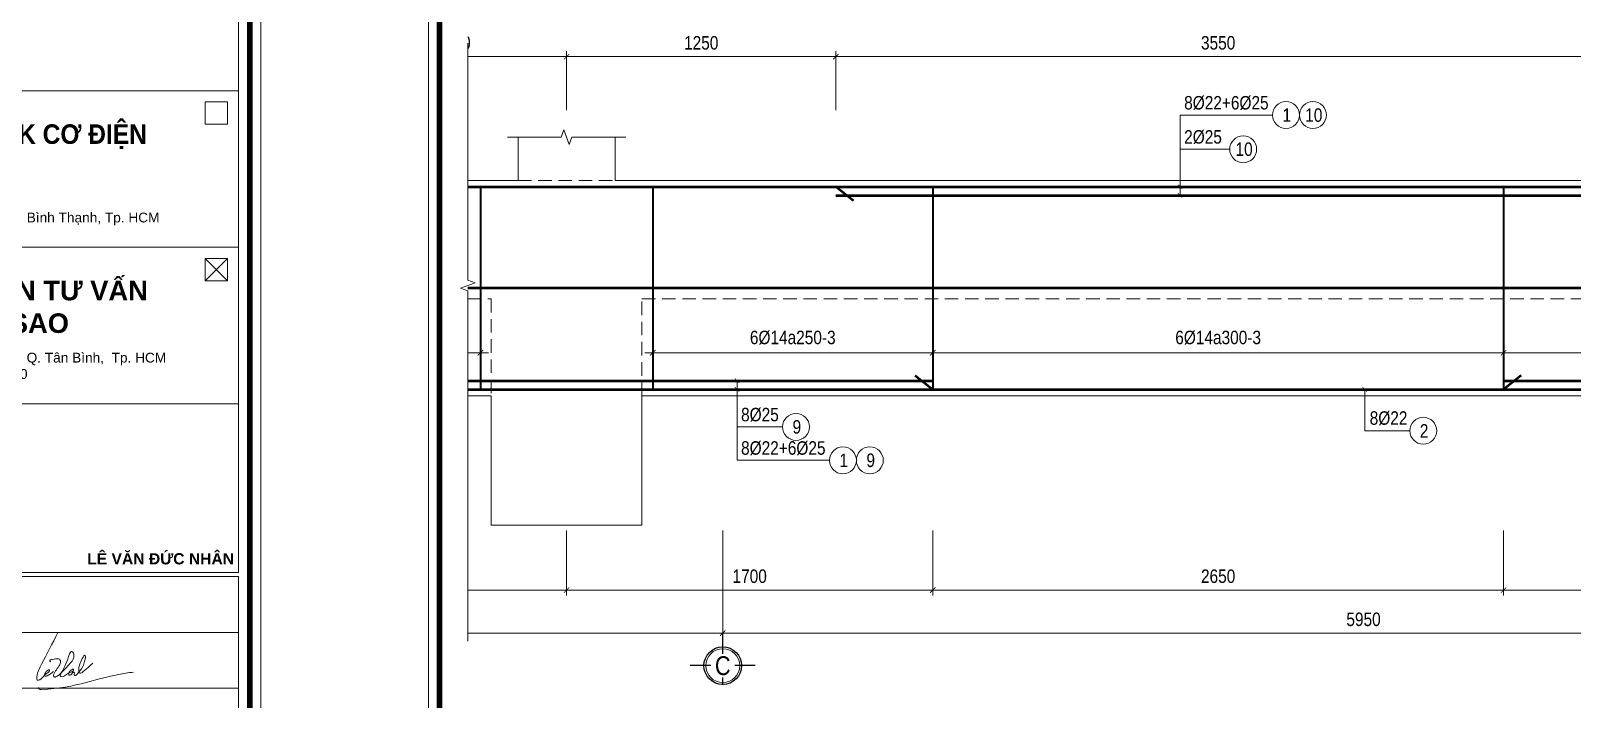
# Model space of a CAD drawing. Header units: millimetres. Extents: x 3014920 to 3563667, y -1638653 to -1356471.
# Drawn here: x 3104352 to 3111509, y -1595907 to -1592806 of the extents above; entities that cross this region are included whole.
import ezdxf
from ezdxf.enums import TextEntityAlignment as Align
from ezdxf.xclip import XClip

# ---------------------------------------------------------------- set-up
doc = ezdxf.new("R2010")
doc.units = ezdxf.units.MM
doc.header["$MEASUREMENT"] = 0
doc.header["$XCLIPFRAME"] = 0
doc.header["$PDMODE"] = 2
doc.linetypes.add('HIDDEN', pattern=[0.375, 0.25, -0.125])
doc.layers.get('0').update_dxf_attribs({"lineweight": 9})
doc.layers.get('Defpoints').update_dxf_attribs({"color": 10, "lineweight": 0})
for name, color, linetype, lineweight in [('2', 2, 'Continuous', 20), ('CDAI', 21, 'Continuous', 40), ('CHG_XX_Khung ten$0$TEXT', 7, 'Continuous', 15), ('CTHEP', 50, 'Continuous', 50), ('DBAO', 90, 'Continuous', 13), ('DGIONG', 130, 'Continuous', 13), ('KTH', 154, 'Continuous', 9), ('Net khuat', 8, 'HIDDEN', 13), ('TEXT', 7, 'Continuous', 15)]:
    doc.layers.add(name, color=color, linetype=linetype, lineweight=lineweight)
doc.layers.add('8', color=8, linetype='Continuous')
doc.styles.add('CHG_XX_Khung ten$0$A1 BORDER$0$ARIAL', font='arial.ttf')
doc.styles.add('CHG_XX_Khung ten$0$A1 BORDER$0$Arial - Bold', font='arialbd.ttf', dxfattribs={"height": 2.5})
doc.styles.add('CHG_XX_Khung ten$0$Arial - Bold', font='arialbd.ttf')
doc.styles.add('HELVECONDENSE', font='VHELVCN_0.TTF')
doc.styles.add('Star-HelCon', font='VHELVCN_0.TTF')
doc.styles.add('TTP-HelCon', font='VHELVCN_0.TTF')
doc.styles.add('VNI-HELVE-CONDENSE', font='VHELVCN_0.TTF')
doc.dimstyles.new('kc-25', dxfattribs={"dimtxt": 62.5, "dimasz": 20, "dimexe": 20, "dimexo": 50, "dimgap": 25, "dimtad": 3, "dimdec": 0, "dimzin": 0, "dimdsep": 46, "dimtxsty": 'VNI-HELVE-CONDENSE', "dimblk": 'DIM', "dimcen": 2.5, "dimclrd": 256, "dimclre": 154, "dimclrt": 7, "dimaunit": 1, "dimadec": 0, "dimazin": 0, "dimtfac": 1, "dimtdec": 0, "dimtix": 1, "dimtmove": 0, "dimatfit": 3, "dimldrblk": 'DOT', "dimfxl": 1, "dimtolj": 1, "dimtzin": 0, "dimarcsym": 0})
doc.dimstyles.new('TTP-25', dxfattribs={"dimscale": 25, "dimtxt": 2.5, "dimasz": 1, "dimexe": 1, "dimexo": 1, "dimgap": 0.09, "dimtad": 0, "dimdec": 4, "dimrnd": 1, "dimzin": 9, "dimdsep": 46, "dimtxsty": 'TTP-HelCon', "dimblk": 'ARCHTICK', "dimcen": 0.09, "dimdle": 1.5, "dimclrd": 256, "dimclre": 256, "dimclrt": 7, "dimadec": 0, "dimazin": 0, "dimtfac": 1, "dimtdec": 4, "dimtmove": 0, "dimatfit": 3, "dimldrblk": 'ARCHTICK', "dimfxl": 1, "dimtvp": 1, "dimtolj": 1, "dimtzin": 0, "dimarcsym": 0})

# ---------------------------------------------------------------- blocks, each defined once
blk = doc.blocks.new('_ArchTick')
at = {"color": 0, "linetype": 'ByBlock', "const_width": 0.15}
blk.add_lwpolyline([(-0.5, -0.5), (0.5, 0.5)], dxfattribs=at)
blk = doc.blocks.new('*D1236')
at = {"layer": 'Defpoints', "color": 0, "transparency": 16777216}
for p in [(32525, 1399), (32525, 1125), (33775, 1125)]:
    blk.add_point(p, dxfattribs=at)
at = {"layer": 'KTH', "lineweight": -2, "transparency": 16777216}
for p, q in [((33812.5, 1399), (32487.5, 1399)), ((32525, 1150), (32525, 1424)), ((33775, 1150), (33775, 1424))]:
    blk.add_line(p, q, dxfattribs=at)
at = {"layer": 'KTH', "lineweight": -2, "transparency": 16777216, "xscale": 25, "yscale": 25, "zscale": 25, "rotation": 180}
blk.add_blockref('_ArchTick', (32525, 1399), dxfattribs=at)
at = {"layer": 'KTH', "lineweight": -2, "transparency": 16777216, "xscale": 25, "yscale": 25, "zscale": 25}
blk.add_blockref('_ArchTick', (33775, 1399), dxfattribs=at)
at = {"layer": 'KTH', "color": 7, "transparency": 16777216, "insert": (33150, 1462.8), "char_height": 62.5, "attachment_point": 5, "style": 'TTP-HelCon'}
blk.add_mtext('\\A1;1250', dxfattribs=at)
blk = doc.blocks.new('DIM')
h = blk.add_hatch(color=1)
h.paths.add_polyline_path([(0.49, 0.29, 1), (0.29, 0.49), (-0.19, 0), (0.19, 0)])
h.paths.add_polyline_path([(0.19, 0), (-0.19, 0), (-0.49, -0.29, 1), (-0.29, -0.49)])
at = {"color": 9}
for p, q in [((-0.19, 0), (-1.5, 0)), ((0.19, 0), (1.5, 0))]:
    blk.add_line(p, q, dxfattribs=at)
at = {"color": 1}
for p, q in [((-0.49, -0.29), (0.29, 0.49)), ((-0.29, -0.49), (0.49, 0.29)), ((-0.19, 0), (0.19, 0))]:
    blk.add_line(p, q, dxfattribs=at)
blk.add_arc((-0.39, -0.39), 0.138, 135, 315, dxfattribs=at)
blk = doc.blocks.new('dau truc')
blk.add_circle((0, 0), 180)
at = {"layer": '8'}
for p, q in [((0, 127), (0, 345)), ((-127, 0), (-345, 0)), ((0, -345), (0, -127)), ((345, 0), (127, 0))]:
    blk.add_line(p, q, dxfattribs=at)
blk.add_circle((0, 0), 200, dxfattribs=at)
at = {"layer": 'TEXT', "style": 'HELVECONDENSE'}
blk.add_attdef('A', text='', height=233, dxfattribs=at).set_placement((0, 0), align=Align.MIDDLE)
blk = doc.blocks.new('*D1237')
at = {"layer": 'Defpoints', "color": 0, "transparency": 16777216}
for p in [(29075, -775), (32525, -775), (29075, -1076)]:
    blk.add_point(p, dxfattribs=at)
at = {"layer": 'KTH', "lineweight": -2, "transparency": 16777216}
for p, q in [((29075, -800), (29075, -1101)), ((32525, -800), (32525, -1101)), ((32562.5, -1076), (29037.5, -1076))]:
    blk.add_line(p, q, dxfattribs=at)
at = {"layer": 'KTH', "lineweight": -2, "transparency": 16777216, "xscale": 25, "yscale": 25, "zscale": 25, "rotation": 180}
blk.add_blockref('_ArchTick', (29075, -1076), dxfattribs=at)
at = {"layer": 'KTH', "lineweight": -2, "transparency": 16777216, "xscale": 25, "yscale": 25, "zscale": 25}
blk.add_blockref('_ArchTick', (32525, -1076), dxfattribs=at)
at = {"layer": 'KTH', "color": 7, "transparency": 16777216, "insert": (30800, -1012.2), "char_height": 62.5, "attachment_point": 5, "style": 'TTP-HelCon'}
blk.add_mtext('\\A1;3450', dxfattribs=at)
blk = doc.blocks.new('*D1238')
at = {"layer": 'Defpoints', "color": 0, "transparency": 16777216}
for p in [(32525, -775), (34225, -775), (32525, -1076)]:
    blk.add_point(p, dxfattribs=at)
at = {"layer": 'KTH', "lineweight": -2, "transparency": 16777216}
for p, q in [((32525, -800), (32525, -1101)), ((34225, -800), (34225, -1101)), ((34262.5, -1076), (32487.5, -1076))]:
    blk.add_line(p, q, dxfattribs=at)
at = {"layer": 'KTH', "lineweight": -2, "transparency": 16777216, "xscale": 25, "yscale": 25, "zscale": 25, "rotation": 180}
blk.add_blockref('_ArchTick', (32525, -1076), dxfattribs=at)
at = {"layer": 'KTH', "lineweight": -2, "transparency": 16777216, "xscale": 25, "yscale": 25, "zscale": 25}
blk.add_blockref('_ArchTick', (34225, -1076), dxfattribs=at)
at = {"layer": 'KTH', "color": 7, "transparency": 16777216, "insert": (33375, -1012.2), "char_height": 62.5, "attachment_point": 5, "style": 'TTP-HelCon'}
blk.add_mtext('\\A1;1700', dxfattribs=at)
blk = doc.blocks.new('*D1239')
at = {"layer": 'Defpoints', "color": 0, "transparency": 16777216}
for p in [(34225, -775), (36875, -775), (36875, -1076)]:
    blk.add_point(p, dxfattribs=at)
at = {"layer": 'KTH', "lineweight": -2, "transparency": 16777216}
for p, q in [((34225, -800), (34225, -1101)), ((36875, -800), (36875, -1101)), ((34187.5, -1076), (36912.5, -1076))]:
    blk.add_line(p, q, dxfattribs=at)
at = {"layer": 'KTH', "lineweight": -2, "transparency": 16777216, "xscale": 25, "yscale": 25, "zscale": 25, "rotation": 180}
blk.add_blockref('_ArchTick', (34225, -1076), dxfattribs=at)
at = {"layer": 'KTH', "lineweight": -2, "transparency": 16777216, "xscale": 25, "yscale": 25, "zscale": 25}
blk.add_blockref('_ArchTick', (36875, -1076), dxfattribs=at)
at = {"layer": 'KTH', "color": 7, "transparency": 16777216, "insert": (35550, -1012.2), "char_height": 62.5, "attachment_point": 5, "style": 'TTP-HelCon'}
blk.add_mtext('\\A1;2650', dxfattribs=at)
blk = doc.blocks.new('*D1240')
at = {"layer": 'Defpoints', "color": 0, "transparency": 16777216}
for p in [(22800, -775), (33250, -775), (33250, -1276)]:
    blk.add_point(p, dxfattribs=at)
at = {"layer": 'KTH', "lineweight": -2, "transparency": 16777216}
for p, q in [((22800, -800), (22800, -1301)), ((33250, -800), (33250, -1301)), ((22762.5, -1276), (33287.5, -1276))]:
    blk.add_line(p, q, dxfattribs=at)
at = {"layer": 'KTH', "lineweight": -2, "transparency": 16777216, "xscale": 25, "yscale": 25, "zscale": 25, "rotation": 180}
blk.add_blockref('_ArchTick', (22800, -1276), dxfattribs=at)
at = {"layer": 'KTH', "lineweight": -2, "transparency": 16777216, "xscale": 25, "yscale": 25, "zscale": 25}
blk.add_blockref('_ArchTick', (33250, -1276), dxfattribs=at)
at = {"layer": 'KTH', "color": 7, "transparency": 16777216, "insert": (28025, -1212.2), "char_height": 62.5, "attachment_point": 5, "style": 'TTP-HelCon'}
blk.add_mtext('\\A1;10450', dxfattribs=at)
blk = doc.blocks.new('*D1241')
at = {"layer": 'Defpoints', "color": 0, "transparency": 16777216}
for p in [(32525, 1399), (31475, 1125), (32525, 1125)]:
    blk.add_point(p, dxfattribs=at)
at = {"layer": 'KTH', "lineweight": -2, "transparency": 16777216}
for p, q in [((31437.5, 1399), (32562.5, 1399)), ((31475, 1150), (31475, 1424)), ((32525, 1150), (32525, 1424))]:
    blk.add_line(p, q, dxfattribs=at)
at = {"layer": 'KTH', "lineweight": -2, "transparency": 16777216, "xscale": 25, "yscale": 25, "zscale": 25, "rotation": 180}
blk.add_blockref('_ArchTick', (31475, 1399), dxfattribs=at)
at = {"layer": 'KTH', "lineweight": -2, "transparency": 16777216, "xscale": 25, "yscale": 25, "zscale": 25}
blk.add_blockref('_ArchTick', (32525, 1399), dxfattribs=at)
at = {"layer": 'KTH', "color": 7, "transparency": 16777216, "insert": (32000, 1462.8), "char_height": 62.5, "attachment_point": 5, "style": 'TTP-HelCon'}
blk.add_mtext('\\A1;1050', dxfattribs=at)
blk = doc.blocks.new('*D1243')
at = {"layer": 'Defpoints', "color": 0, "transparency": 16777216}
for p in [(32925, 222.1), (34225, 222.1), (34225, 25)]:
    blk.add_point(p, dxfattribs=at)
at = {"layer": 'KTH', "lineweight": -2, "transparency": 16777216}
for p, q in [((32925, 197.1), (32925, 0)), ((34225, 197.1), (34225, 0)), ((32887.5, 25), (34262.5, 25))]:
    blk.add_line(p, q, dxfattribs=at)
at = {"layer": 'KTH', "lineweight": -2, "transparency": 16777216, "xscale": 25, "yscale": 25, "zscale": 25, "rotation": 180}
blk.add_blockref('_ArchTick', (32925, 25), dxfattribs=at)
at = {"layer": 'KTH', "lineweight": -2, "transparency": 16777216, "xscale": 25, "yscale": 25, "zscale": 25}
blk.add_blockref('_ArchTick', (34225, 25), dxfattribs=at)
at = {"layer": 'KTH', "color": 7, "transparency": 16777216, "insert": (33575, 94.9), "char_height": 62.5, "attachment_point": 5, "style": 'TTP-HelCon'}
blk.add_mtext('\\A1;6Þ14a250-3', dxfattribs=at)
blk = doc.blocks.new('*D1245')
at = {"layer": 'Defpoints', "color": 0, "transparency": 16777216}
for p in [(33250, -775), (39200, -775), (33250, -1276)]:
    blk.add_point(p, dxfattribs=at)
at = {"layer": 'KTH', "lineweight": -2, "transparency": 16777216}
for p, q in [((33250, -800), (33250, -1301)), ((39200, -800), (39200, -1301)), ((39237.5, -1276), (33212.5, -1276))]:
    blk.add_line(p, q, dxfattribs=at)
at = {"layer": 'KTH', "lineweight": -2, "transparency": 16777216, "xscale": 25, "yscale": 25, "zscale": 25, "rotation": 180}
blk.add_blockref('_ArchTick', (33250, -1276), dxfattribs=at)
at = {"layer": 'KTH', "lineweight": -2, "transparency": 16777216, "xscale": 25, "yscale": 25, "zscale": 25}
blk.add_blockref('_ArchTick', (39200, -1276), dxfattribs=at)
at = {"layer": 'KTH', "color": 7, "transparency": 16777216, "insert": (36225, -1212.2), "char_height": 62.5, "attachment_point": 5, "style": 'TTP-HelCon'}
blk.add_mtext('\\A1;5950', dxfattribs=at)
blk = doc.blocks.new('*D1267')
at = {"layer": 'Defpoints', "color": 0, "transparency": 16777216}
for p in [(33775, 1399), (33775, 1125), (37325, 1125)]:
    blk.add_point(p, dxfattribs=at)
at = {"layer": 'KTH', "lineweight": -2, "transparency": 16777216}
for p, q in [((37362.5, 1399), (33737.5, 1399)), ((33775, 1150), (33775, 1424)), ((37325, 1150), (37325, 1424))]:
    blk.add_line(p, q, dxfattribs=at)
at = {"layer": 'KTH', "lineweight": -2, "transparency": 16777216, "xscale": 25, "yscale": 25, "zscale": 25, "rotation": 180}
blk.add_blockref('_ArchTick', (33775, 1399), dxfattribs=at)
at = {"layer": 'KTH', "lineweight": -2, "transparency": 16777216, "xscale": 25, "yscale": 25, "zscale": 25}
blk.add_blockref('_ArchTick', (37325, 1399), dxfattribs=at)
at = {"layer": 'KTH', "color": 7, "transparency": 16777216, "insert": (35550, 1462.8), "char_height": 62.5, "attachment_point": 5, "style": 'TTP-HelCon'}
blk.add_mtext('\\A1;3550', dxfattribs=at)
blk = doc.blocks.new('*D1277')
at = {"layer": 'Defpoints', "color": 0, "transparency": 16777216}
for p in [(36875, 222.1), (38175, 222.1), (36875, 25)]:
    blk.add_point(p, dxfattribs=at)
at = {"layer": 'KTH', "lineweight": -2, "transparency": 16777216}
for p, q in [((36875, 197.1), (36875, 0)), ((38175, 197.1), (38175, 0)), ((38212.5, 25), (36837.5, 25))]:
    blk.add_line(p, q, dxfattribs=at)
at = {"layer": 'KTH', "lineweight": -2, "transparency": 16777216, "xscale": 25, "yscale": 25, "zscale": 25, "rotation": 180}
blk.add_blockref('_ArchTick', (36875, 25), dxfattribs=at)
at = {"layer": 'KTH', "lineweight": -2, "transparency": 16777216, "xscale": 25, "yscale": 25, "zscale": 25}
blk.add_blockref('_ArchTick', (38175, 25), dxfattribs=at)
at = {"layer": 'KTH', "color": 7, "transparency": 16777216, "insert": (37525, 94.9), "char_height": 62.5, "attachment_point": 5, "style": 'TTP-HelCon'}
blk.add_mtext('\\A1;6Þ14a250-3', dxfattribs=at)
blk = doc.blocks.new('*D1278')
at = {"layer": 'Defpoints', "color": 0, "transparency": 16777216}
for p in [(34225, 222.1), (36875, 222.1), (34225, 25)]:
    blk.add_point(p, dxfattribs=at)
at = {"layer": 'KTH', "lineweight": -2, "transparency": 16777216}
for p, q in [((34225, 197.1), (34225, 0)), ((36875, 197.1), (36875, 0)), ((36912.5, 25), (34187.5, 25))]:
    blk.add_line(p, q, dxfattribs=at)
at = {"layer": 'KTH', "lineweight": -2, "transparency": 16777216, "xscale": 25, "yscale": 25, "zscale": 25, "rotation": 180}
blk.add_blockref('_ArchTick', (34225, 25), dxfattribs=at)
at = {"layer": 'KTH', "lineweight": -2, "transparency": 16777216, "xscale": 25, "yscale": 25, "zscale": 25}
blk.add_blockref('_ArchTick', (36875, 25), dxfattribs=at)
at = {"layer": 'KTH', "color": 7, "transparency": 16777216, "insert": (35550, 94.9), "char_height": 62.5, "attachment_point": 5, "style": 'TTP-HelCon'}
blk.add_mtext('\\A1;6Þ14a300-3', dxfattribs=at)
blk = doc.blocks.new('*D1279')
at = {"layer": 'Defpoints', "color": 0, "transparency": 16777216}
for p in [(36875, -775), (38575, -775), (38575, -1076)]:
    blk.add_point(p, dxfattribs=at)
at = {"layer": 'KTH', "lineweight": -2, "transparency": 16777216}
for p, q in [((36875, -800), (36875, -1101)), ((38575, -800), (38575, -1101)), ((36837.5, -1076), (38612.5, -1076))]:
    blk.add_line(p, q, dxfattribs=at)
at = {"layer": 'KTH', "lineweight": -2, "transparency": 16777216, "xscale": 25, "yscale": 25, "zscale": 25, "rotation": 180}
blk.add_blockref('_ArchTick', (36875, -1076), dxfattribs=at)
at = {"layer": 'KTH', "lineweight": -2, "transparency": 16777216, "xscale": 25, "yscale": 25, "zscale": 25}
blk.add_blockref('_ArchTick', (38575, -1076), dxfattribs=at)
at = {"layer": 'KTH', "color": 7, "transparency": 16777216, "insert": (37725, -1012.2), "char_height": 62.5, "attachment_point": 5, "style": 'TTP-HelCon'}
blk.add_mtext('\\A1;1700', dxfattribs=at)
blk = doc.blocks.new('*D1310')
at = {"layer": 'Defpoints', "color": 0, "transparency": 16777216}
for p in [(29475, 222.1), (32125, 222.1), (32125, 25)]:
    blk.add_point(p, dxfattribs=at)
at = {"layer": 'KTH', "lineweight": -2, "transparency": 16777216}
for p, q in [((29475, 197.1), (29475, 0)), ((32125, 197.1), (32125, 0)), ((29437.5, 25), (32162.5, 25))]:
    blk.add_line(p, q, dxfattribs=at)
at = {"layer": 'KTH', "lineweight": -2, "transparency": 16777216, "xscale": 25, "yscale": 25, "zscale": 25, "rotation": 180}
blk.add_blockref('_ArchTick', (29475, 25), dxfattribs=at)
at = {"layer": 'KTH', "lineweight": -2, "transparency": 16777216, "xscale": 25, "yscale": 25, "zscale": 25}
blk.add_blockref('_ArchTick', (32125, 25), dxfattribs=at)
at = {"layer": 'KTH', "color": 7, "transparency": 16777216, "insert": (30800, 94.9), "char_height": 62.5, "attachment_point": 5, "style": 'TTP-HelCon'}
blk.add_mtext('\\A1;6Þ14a250-3', dxfattribs=at)
blk = doc.blocks.new('CHG_XX_Khung ten')
for p, q in [((816, 283.93), (820, 287.93)), ((820, 283.93), (816, 287.93))]:
    blk.add_line(p, q)
for points in [[(15, 579), (826, 579), (826, 15), (15, 15)], [(816, 311.93), (820, 311.93), (820, 315.93), (816, 315.93)], [(816, 283.93), (820, 283.93), (820, 287.93), (816, 287.93)]]:
    blk.add_lwpolyline(points, close=True)
at = {"color": 4, "linetype": 'Continuous', "const_width": 1}
blk.add_lwpolyline([(17, 577), (824, 577), (824, 17), (17, 17)], close=True, dxfattribs=at)
at = {"linetype": 'Continuous'}
for points in [[(689, 368.62), (822, 368.62), (822, 317.93), (689, 317.93)], [(689, 317.93), (822, 317.93), (822, 289.93), (689, 289.93)], [(689, 289.93), (822, 289.93), (822, 261.93), (689, 261.93)]]:
    blk.add_lwpolyline(points, close=True, dxfattribs=at)
at = {"color": 9, "linetype": 'Continuous'}
for points in [[(689, 261.93), (822, 261.93), (822, 231.73), (689, 231.73)], [(822, 221), (689, 221), (689, 231), (822, 231)], [(822, 211), (689, 211), (689, 221), (822, 221)], [(822, 201), (689, 201), (689, 211), (822, 211)]]:
    blk.add_lwpolyline(points, close=True, dxfattribs=at)
blk.add_lwpolyline([(822, 211), (689, 211), (822, 211)], dxfattribs=at)
at = {"layer": 'CHG_XX_Khung ten$0$TEXT', "color": 1}
for points in [[(789.62, 220.97), (786.72, 215.31), (785.87, 213.03), (785.94, 212.46), (786.42, 212.53), (787.18, 213.24), (787.77, 213.73), (788.12, 214.16), (788.07, 214.29), (787.94, 214.27), (787.28, 213.56), (787.2, 213.33), (787.26, 213.21), (787.44, 213.16), (787.7, 213.23), (788.87, 214.02)], [(788.4, 215.73), (788.18, 215.82), (788.21, 216), (788.32, 216.07), (788.7, 216.16), (789.23, 216.24), (789.76, 216.24), (790.01, 216.08), (790.1, 215.79), (790.05, 215.41), (788.96, 213.65), (788.88, 213.4), (788.88, 213.13), (789, 213.02), (789.17, 213.01), (789.51, 213.17), (790.77, 214.27), (791.67, 215.27), (792.3, 216.07), (792.5, 216.66), (792.49, 217.11), (792.33, 217.45), (792.13, 217.58), (791.94, 217.52), (791.73, 217.16), (790.12, 213.5), (790.04, 213.21), (790.14, 213.12), (791.53, 213.7), (792.32, 214.06), (792.42, 214.24), (792.36, 214.39), (792.17, 214.35), (791.86, 214.12), (791.68, 213.82), (791.57, 213.47), (791.67, 213.35), (791.96, 213.42), (792.51, 213.89), (792.61, 213.78), (792.55, 213.52), (792.61, 213.3), (792.77, 213.25), (793.05, 213.46), (794.1, 214.86), (794.42, 215.85), (794.57, 216.45), (794.53, 216.83), (794.42, 216.89), (794.27, 216.8), (794.14, 216.57), (793.62, 215.47), (793.41, 214.74), (793.36, 214.18), (793.41, 213.82), (793.56, 213.67), (793.77, 213.71), (794.19, 213.99), (795.35, 214.98), (795.89, 215.51)], [(786.22, 211.12), (786.28, 210.87), (786.71, 210.78), (801.78, 213.69), (803.18, 213.88)]]:
    blk.add_spline(points, degree=3, dxfattribs=at)
at = {"style": 'CHG_XX_Khung ten$0$Arial - Bold'}
blk.add_text('LÊ VĂN ĐỨC NHÂN', height=2.0073, dxfattribs=at).set_placement((821.19, 234.17), align=Align.MIDDLE_RIGHT)
at = {"ltscale": 10}
for s, insert, char_height, width, attachment_point, style in [('{\\W0.9;CÔNG TY TNHH TVTK CƠ ĐIỆN \\PĐỒNG TÂM}', (739.49, 311.93), 3.5, 76.248, 1, 'CHG_XX_Khung ten$0$A1 BORDER$0$Arial - Bold'), ('\\pt8.75;Địa chỉ: 168 Xô Viết Nghệ Tĩnh, P.21, Q. Bình Thạnh, Tp. HCM \\P\\ptz;Tel: (084.28) 3898 0958', (739.49, 290.93), 1.75, 83.001, 7, 'CHG_XX_Khung ten$0$A1 BORDER$0$ARIAL'), ('CÔNG TY CỔ PHẦN TƯ VẤN \\PXÂY DỰNG NGÔI SAO', (739.49, 283.93), 3.5, 76.248, 1, 'CHG_XX_Khung ten$0$A1 BORDER$0$Arial - Bold'), ('Địa chỉ: 34 Hoàng Quốc Việt, Phường 4, Q. Tân Bình,  Tp. HCM\\PTel: +08-39163980 - Fax : +08-39163980 \\PEmail:  ctyngoisao@gmail.com', (739.49, 262.93), 1.75, 83.001, 7, 'CHG_XX_Khung ten$0$A1 BORDER$0$ARIAL')]:
    blk.add_mtext(s, dxfattribs=dict(at, insert=insert, char_height=char_height, width=width, attachment_point=attachment_point, style=style))
blk = doc.blocks.new('2X-6')
at = {"layer": 'CDAI'}
for points in [[(32124.99431, 795), (32124.99431, -145)], [(32925.00181, 795), (32925.00181, -145)], [(34225.00181, 795), (34225.00181, -145)], [(36874.99438, 795), (36874.99438, -145)]]:
    blk.add_lwpolyline(points, dxfattribs=at)
at = {"layer": 'CTHEP'}
for p, q in [((33856.42771, 730.4745), (33775.00182, 795)), ((33775.00182, 755), (37325.00188, 755)), ((62408.63368, 325.00001), (-295.8093, 325)), ((34143.57592, -80.4745), (34225.00181, -145)), ((36956.42028, -80.4745), (36874.99438, -145))]:
    blk.add_line(p, q, dxfattribs=at)
for points in [[(-320.00014, 595.00141), (-320.00014, 795), (62463.59072, 795)], [(27375.00189, -105), (34225.00181, -105)], [(36874.99438, -105), (40375.00189, -105)], [(-320.00014, -145), (62469.99431, -144.99999), (62469.99431, -144.99999)]]:
    blk.add_lwpolyline(points, dxfattribs=at)
at = {"layer": 'DBAO', "linetype": 'Continuous'}
for p, q in [((32300.00181, 1025), (32300.00181, 825)), ((32749.99431, 1025), (32749.99431, 825)), ((29300.00181, 825), (32300.00181, 825)), ((32749.99431, 825), (38350.00181, 825))]:
    blk.add_line(p, q, dxfattribs=at)
at = {"layer": 'DBAO', "linetype": 'Continuous', "flags": 128}
for points in [[(29425.00188, -175), (32175.00181, -175)], [(32875.00181, -175), (38225.00189, -175)]]:
    blk.add_lwpolyline(points, dxfattribs=at)
at = {"layer": 'DBAO'}
blk.add_lwpolyline([(32175.00181, -175), (32175.00181, -775), (32875.00181, -775), (32875.00181, -175)], dxfattribs=at)
at = {"layer": 'DGIONG', "linetype": 'Continuous', "flags": 128}
blk.add_lwpolyline([(32799.99431, 1025), (32549.99055, 1025), (32537.49055, 990.65653), (32512.49055, 1059.34347), (32499.99055, 1025), (32249.9868, 1025)], dxfattribs=at)
at = {"layer": 'DGIONG'}
for centre in [(35865.00467, 1128.00233), (35990.00467, 1128.00233), (35666.26967, 969.57783), (33589.92086, -318.93134), (36502.17131, -337.04426), (33807.81036, -473.91229), (33932.81036, -473.91229)]:
    blk.add_circle(centre, 62.5, dxfattribs=at)
at = {"layer": 'Net khuat', "ltscale": 250}
for p, q in [((32300.00181, 825), (32749.9868, 825)), ((32749.9868, 825), (32749.99431, 825)), ((29425.00188, 275), (32175.00181, 275)), ((32175.00181, 275), (32175.00181, -175)), ((32875.00181, 275), (38225.00189, 275)), ((32875.00181, -175), (32875.00181, 275))]:
    blk.add_line(p, q, dxfattribs=at)
at = {"layer": '2', "ltscale": 300}
ref = blk.add_blockref('dau truc', (33250.00181, -1426.86453), dxfattribs=dict(at, xscale=0.4367131292819977, yscale=0.4367131292819977, zscale=0.4367131292819977))
ref.add_attrib('A', 'C', dxfattribs={"layer": 'TEXT', "height": 87.5, "style": 'HELVECONDENSE'}).set_placement((33250.00181, -1426.86453), align=Align.MIDDLE)
at = {"layer": 'TEXT', "style": 'TTP-HelCon'}
for s, p in [('8Þ22+6Þ25', (35392.19679, 1153.85528, 0)), ('2Þ25', (35392.19679, 995.43078, 0)), ('8Þ25', (33335.00248, -293.07834, 0)), ('8Þ22', (36253.68308, -309.1472, 0)), ('8Þ22+6Þ25', (33335.00248, -448.05934, 0))]:
    blk.add_text(s, height=62.5, dxfattribs=at).set_placement(p)
at = {"layer": 'TEXT', "style": 'Star-HelCon'}
for s, p in [('1', (35869.17133, 1128.00233)), ('10', (35994.17133, 1128.00233)), ('10', (35670.43633, 969.57783)), ('9', (33594.08753, -318.93134)), ('2', (36506.33798, -337.04426)), ('1', (33811.97703, -473.91229)), ('9', (33936.97703, -473.91229))]:
    blk.add_text(s, height=62.5, dxfattribs=at).set_placement(p, align=Align.MIDDLE)
at = {"layer": 'KTH'}
for base, p1, p2, picture, middle in [((32524.99431, 1399.00461), (31474.99431, 1125), (32524.99431, 1125), '*D1241', (31999.99431, 1462.83794)), ((33250.00181, -1276), (22800.00181, -775), (33250.00181, -775), '*D1240', (28025.00181, -1212.16666)), ((29075.00188, -1076.04426), (32525.00181, -775), (29075.00188, -775), '*D1237', (30800.00185, -1012.21093)), ((32525.00181, -1076.04426), (34225.00181, -775), (32525.00181, -775), '*D1238', (33375.00181, -1012.21093))]:
    dim = blk.add_linear_dim(base=base, p1=p1, p2=p2, angle=180, dimstyle='TTP-25', override={"dimtmove": 1}, dxfattribs=at)
    dim.commit()
    dim.dimension.update_dxf_attribs({"geometry": picture, "text_midpoint": middle})
for base, p1, p2, picture, middle in [((32524.99431, 1399.00461), (33775.00182, 1125), (32524.99431, 1125), '*D1236', (33149.99806, 1462.83794)), ((33775.00182, 1399.00461), (37325.00188, 1125), (33775.00182, 1125), '*D1267', (35550.00185, 1462.83794)), ((33250.00181, -1276), (39200.00181, -775), (33250.00181, -775), '*D1245', (36225.00181, -1212.16666)), ((36874.99438, -1076.04426), (34225.00181, -775), (36874.99438, -775), '*D1239', (35549.9981, -1012.21093)), ((38574.99438, -1076.04426), (36874.99438, -775), (38574.99438, -775), '*D1279', (37724.99438, -1012.21093))]:
    dim = blk.add_linear_dim(base=base, p1=p1, p2=p2, dimstyle='TTP-25', override={"dimtmove": 1}, dxfattribs=at)
    dim.commit()
    dim.dimension.update_dxf_attribs({"geometry": picture, "text_midpoint": middle})
for base, p1, p2, picture, middle in [((32124.99431, 25), (29475.00173, 222.13667), (32124.99431, 222.13667), '*D1310', (30799.99802, 94.91667)), ((34225.00181, 25), (32925.00181, 222.13667), (34225.00181, 222.13667), '*D1243', (33575.00181, 94.91667))]:
    dim = blk.add_linear_dim(base=base, p1=p1, p2=p2, text='6Þ14a250-3', dimstyle='TTP-25', override={"dimtmove": 1}, dxfattribs=at)
    dim.commit()
    dim.dimension.update_dxf_attribs({"geometry": picture, "text_midpoint": middle})
for base, p1, p2, text, picture, middle in [((34225.00181, 25), (36874.99438, 222.13667), (34225.00181, 222.13667), '6Þ14a300-3', '*D1278', (35549.9981, 94.91667)), ((36874.99438, 25), (38175.00188, 222.13667), (36874.99438, 222.13667), '6Þ14a250-3', '*D1277', (37524.99813, 94.91667))]:
    dim = blk.add_linear_dim(base=base, p1=p1, p2=p2, angle=180, text=text, dimstyle='TTP-25', override={"dimtmove": 1}, dxfattribs=at)
    dim.commit()
    dim.dimension.update_dxf_attribs({"geometry": picture, "text_midpoint": middle})
at = {"layer": 'DGIONG'}
for points in [[(35373.68494, 755), (35373.68476, 1128.00233), (35802.50467, 1128.00233)], [(35373.68494, 795), (35373.68476, 969.57783), (35603.76967, 969.57783)], [(33316.49068, -105), (33316.49045, -318.93128), (33527.42086, -318.93128)], [(33316.49064, -145), (33316.49045, -473.91229), (33745.31036, -473.91229)], [(36230.67131, -145), (36230.67105, -337.04426), (36439.67131, -337.04426)]]:
    blk.add_leader(points, dimstyle='kc-25', override={"dimtad": 0, "dimldrblk": 'ArchTick', "dimfxl": 100, "dimarcsym": 1}, dxfattribs=at)

msp = doc.modelspace()

# ---------------------------------------------------------------- linework, layer by layer
at = {"layer": 'DGIONG', "linetype": 'Continuous', "elevation": 0, "flags": 128}
msp.add_lwpolyline([(3106380.944, -1595638.40426), (3106380.94423, -1594012.40425), (3106346.60076, -1593999.90425), (3106415.28769, -1593974.90425), (3106380.94423, -1593962.40425), (3106380.944, -1592863.39965)], dxfattribs=at)

# ---------------------------------------------------------------- block references
at = {"color": 5, "xscale": 25.92478421704392, "yscale": 25.92478421704392, "zscale": 25.92478421704392}
msp.add_blockref('CHG_XX_Khung ten', (3084006.85793, -1601326.46106), dxfattribs=at)
at = {"layer": 'DBAO'}
ref = msp.add_blockref('2X-6', (3074314.82334, -1594324.75409), dxfattribs=at)
XClip(ref).set_block_clipping_path([(32066.1207128667, -1516.4499482337), (49237.6601369379, 2289.1510342029)])

# ---------------------------------------------------------------- next in the draw order: block references
at = {"color": 5, "xscale": 25.92478421704392, "yscale": 25.92478421704392, "zscale": 25.92478421704392}
msp.add_blockref('CHG_XX_Khung ten', (3105809.60146, -1601326.46106), dxfattribs=at)

doc.saveas('drawing.dxf')
